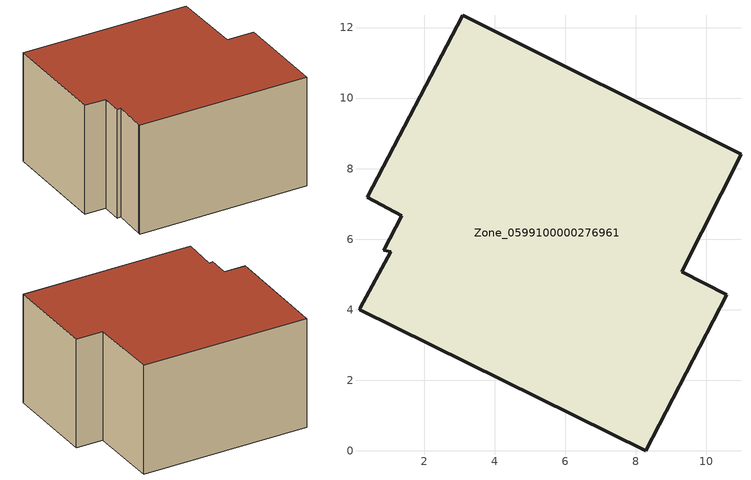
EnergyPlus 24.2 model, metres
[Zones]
Zone_0599100000276961
 floor ground (C_G): 0.38,7.19 3.09,12.35 10.98,8.41 9.3,5.07 10.58,4.42 8.28,0 0.16,4 0.19,4.06 1.05,5.64 0.85,5.69 1.36,6.67 z0.23
 wall outside (C_F): 3.09,12.35 0.38,7.19 1.36,6.67 0.85,5.69 1.05,5.64 0.19,4.06 0.16,4 8.28,0 10.58,4.42 9.3,5.07 10.98,8.41 3.09,12.35 z0.23:6.01
 roof outside (C_R): 1.05,5.64 0.19,4.06 0.16,4 8.28,0 10.58,4.42 9.3,5.07 10.98,8.41 3.09,12.35 0.38,7.19 1.36,6.67 0.85,5.69 z6.01
[BUILDING]
Pand.0599100000276961: North Axis=0; Terrain=City; Loads Convergence Tolerance Value=0.04; Temperature Convergence Tolerance Value=0.4; Solar Distribution=FullExterior; Maximum Number of Warmup Days=25; Minimum Number of Warmup Days=1
[Site:Location]
Rotterdam.The.Hague.AP_ZH_NLD Design_Conditions: Latitude=51.96; Longitude=4.45; Time Zone=1; Elevation=-4.5
[SITE:GROUNDTEMPERATURE:BUILDINGSURFACE]
18, 18, 18, 18, 18, 18, 18, 18, 18, 18, 18, 18
[MATERIAL] Thermal Absorptance=0.9; Solar Absorptance=0.7; Visible Absorptance=0.7
Name | Roughness | Thickness | Conductivity | Density | Specific Heat
G.D.1965 | MediumSmooth | 0.15 | 1 | 540 | 1210
F.D.1965 | Rough | 0.3 | 0.857143 | 1920 | 840
R.D.1965 | MediumRough | 0.2 | 0.08 | 1500 | 1000
[CONSTRUCTION]
C_G: G.D.1965
C_F: F.D.1965
C_R: R.D.1965
[ZONE]
Zone_0599100000276961: Type=1; Multiplier=1; Ceiling Height=Autocalculate; Volume=Autocalculate; Floor Area=autocalculate; Part of Total Floor Area=Yes
[ZONEINFILTRATION:DESIGNFLOWRATE]
Infil_Zone_0599100000276961: Zone or ZoneList or Space or SpaceList=Zone_0599100000276961; Schedule=AlwaysOn; Design Flow Rate Calculation Method=Flow/Area; Flow Rate per Floor Area=0.0042; Constant Term Coefficient=1; Temperature Term Coefficient=0; Velocity Term Coefficient=0; Velocity Squared Term Coefficient=0
[HVACTEMPLATE:ZONE:IDEALLOADSAIRSYSTEM]
Zone_0599100000276961: Maximum Heating Supply Air Temperature=50; Minimum Cooling Supply Air Temperature=13; Maximum Heating Supply Air Humidity Ratio=0.0156; Minimum Cooling Supply Air Humidity Ratio=0.0077; Heating Limit=NoLimit; Cooling Limit=NoLimit; Dehumidification Control Type=ConstantSensibleHeatRatio; Cooling Sensible Heat Ratio=0.7; Dehumidification Setpoint=60; Humidification Control Type=None; Humidification Setpoint=30; Outdoor Air Method=None; Outdoor Air Flow Rate per Person=0.00944; Outdoor Air Flow Rate per Zone Floor Area=0; Outdoor Air Flow Rate per Zone=0; Demand Controlled Ventilation Type=None; Outdoor Air Economizer Type=NoEconomizer; Heat Recovery Type=None; Sensible Heat Recovery Effectiveness=0.7; Latent Heat Recovery Effectiveness=0.65
[ZONECONTROL:THERMOSTAT]
ThermostatControl_Zone_0599100000276961: Zone or ZoneList=Zone_0599100000276961; Control Type Schedule=DualSetpointControlType; Control 1=Thermostat_Zone_0599100000276961; Temperature Difference Between Cutout And Setpoint=0
[THERMOSTATSETPOINT:DUALSETPOINT]
Thermostat_Zone_0599100000276961: Heating Setpoint Temperature Schedule=HeatingSetpoint_Zone_0599100000276961; Cooling Setpoint Temperature Schedule=CoolingSetpoint_Zone_0599100000276961
[SCHEDULE:COMPACT]
HeatingSetpoint_Zone_0599100000276961: Through: 12/31, For: AllDays, Until: 24:00, 21
CoolingSetpoint_Zone_0599100000276961: Through: 12/31, For: AllDays, Until: 24:00, 24
DualSetpointControlType: Through: 12/31, For: AllDays, Until: 24:00, 4
AlwaysOn: Through: 12/31, For: AllDays, Until: 24:00, 1
